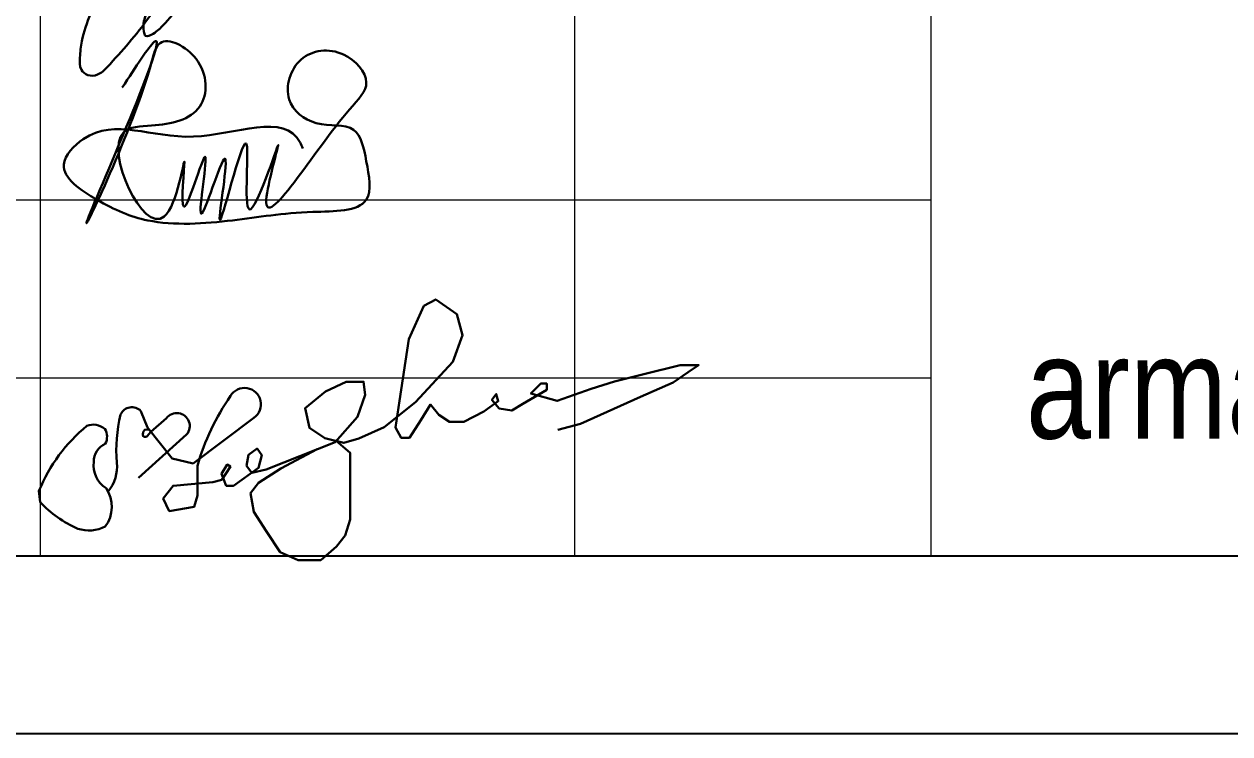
# Model space of a CAD drawing. Header units: millimetres. Extents: x -149347 to 251215, y -2929184 to -2541447.
# Drawn here: x 134145 to 137336, y -2639121 to -2637241 of the extents above; entities that cross this region are included whole.
import ezdxf

# ---------------------------------------------------------------- set-up
doc = ezdxf.new("R2010")
doc.units = ezdxf.units.MM
doc.styles.add('style6', font='ARIALN.TTF', dxfattribs={"height": 300})

# ---------------------------------------------------------------- blocks, each defined once
blk = doc.blocks.new('mekteb')
at = {"linetype": 'Continuous', "lineweight": 15}
for p, q in [((124843.3, -1843866.5), (124843.3, -1849366.4)), ((126343.3, -1843866.5), (126343.3, -1849366.4)), ((127343.3, -1843866.5), (127343.3, -1849366.4)), ((120843.4, -1848366.4), (127343.3, -1848366.4)), ((120843.4, -1848866.4), (127343.3, -1848866.4)), ((120843.4, -1849366.4), (139343.2, -1849366.4))]:
    blk.add_line(p, q, dxfattribs=at)
at = {"color": 0, "lineweight": 25, "ltscale": 15}
blk.add_line((101643.2, -1849366.4), (139343.2, -1849366.4), dxfattribs=at)
at = {"color": 0, "lineweight": 25}
blk.add_line((139843.2, -1849866.4), (99643.1, -1849866.4), dxfattribs=at)
at = {"linetype": 'Continuous', "lineweight": 15}
blk.add_lwpolyline([(120843.4, -1849366.4), (139343.2, -1849366.4), (139343.2, -1843866.5), (120843.4, -1843866.5)], close=True, dxfattribs=at)
at = {"lineweight": 30}
for points in [[(125144.6, -1849005.9), (125214.1, -1849093.4), (125272.5, -1849106.9), (125442.8, -1848978.6, 1.24964), (125377.7, -1848917.6, 0.079258), (125284.5, -1849113.6), (125284.5, -1849197.4), (125275.5, -1849228.8), (125205.9, -1849240.8), (125188.7, -1849205.6), (125216.4, -1849169.7), (125327.9, -1849160), (125353.2, -1849153.5), (125377.2, -1849115.9), (125368.6, -1849110.4), (125351.9, -1849136.4), (125365.5, -1849169.9), (125386.3, -1849169.9), (125456.6, -1849119.5), (125465.5, -1849083.8), (125452.4, -1849065.5), (125428.2, -1849082.9), (125422.8, -1849113.8), (125437, -1849133.5), (125477.7, -1849123.7), (125670.9, -1849047.3), (125734, -1848976), (125755.8, -1848914.5), (125751.1, -1848877.5), (125701.9, -1848877.5), (125643.9, -1848904.9), (125586.9, -1848952), (125599.2, -1849006.6), (125642.5, -1849035.8), (125695.2, -1849049.3), (125737.4, -1849037.2), (125809, -1849005.5), (125896.4, -1848934.7), (126001.2, -1848821.7), (126029, -1848746.4), (126012.5, -1848687.7), (125953.7, -1848646.3), (125920.5, -1848664.4), (125878.4, -1848757.7), (125852, -1848931.7), (125840.7, -1849006.1), (125856.5, -1849034.8), (125879.9, -1849034.8), (125911.5, -1848985.1), (125939.1, -1848941.7), (125962.7, -1848970.8), (125992.1, -1848990.4), (126032.1, -1848990.4), (126088.3, -1848961.6), (126128.9, -1848932.3), (126123.2, -1848912.5), (126111.4, -1848928.6), (126131.7, -1848953.1), (126167.1, -1848958.7), (126198.3, -1848939.9), (126265.3, -1848900.3), (126265.3, -1848882.8), (126248.3, -1848882.8), (126220.9, -1848911.1), (126294.5, -1848931.4), (126390.2, -1848897.2), (126455, -1848876.5), (126537.4, -1848856.2), (126639.3, -1848831), (126691.3, -1848831), (126662.4, -1848851), (126620.1, -1848880.2), (126528.4, -1848920), (126360.3, -1848995.4), (126295.9, -1849012.8)], [(125034, -1849185.6, 0.20271), (125058.5, -1849105, -0.083217), (125069.3, -1848969.7, -0.540975), (125125.8, -1848959.9), (125144.6, -1849005.9)], [(125154.2, -1849018), (125197.7, -1848980.1, -1.034501), (125254.5, -1849025.7), (125119.5, -1849147)], [(124993.7, -1849102.7, -0.300634), (125026, -1849051.9, 0.28025), (125024.5, -1849010.1, 0.268779), (124974.7, -1849001.1, 0.122192), (124840.1, -1849183.6), (124843, -1849215.4, 0.09999), (124948.9, -1849290.3, 0.200398), (125026.2, -1849284.1, 0.312914), (125028.5, -1849176.1, -0.293794), (124993.7, -1849102.7)], [(125154.2, -1849018), (125144.1, -1849030, -0.434294), (125132.3, -1849030, -0.160262), (125132.9, -1849018.2), (125136.8, -1849012.5), (125143.6, -1849011.4), (125149.6, -1849012.2)]]:
    blk.add_lwpolyline(points, format="xyb", dxfattribs=at)
blk.add_lwpolyline([(125674, -1849043.8), (125713.6, -1849077.5), (125713.6, -1849121.9), (125713.6, -1849184.8), (125713.6, -1849264.8), (125699.8, -1849309.2), (125675.3, -1849339.9), (125630.8, -1849378.3), (125567.8, -1849378.3), (125517.2, -1849356), (125478.8, -1849297.7), (125443, -1849243.3), (125433.5, -1849190.4), (125456.6, -1849161.2), (125518.7, -1849121.4), (125620.4, -1849067.3)], dxfattribs=at)
for points, knots in [([(125148.8, -1847549.4), (125116.2, -1847597.7), (125052.9, -1847691.3), (124993.7, -1847817.5), (124960.3, -1847910.1), (124954.7, -1847962.6), (124953.3, -1848000.3), (124977.1, -1848020.4), (125008.8, -1848017.7), (125067.3, -1847956.9), (125141.3, -1847870.5), (125228.3, -1847735.3), (125304, -1847625.8), (125354.3, -1847525.5), (125382.9, -1847444), (125386.4, -1847385.3), (125387.3, -1847332.4), (125345.4, -1847313.5), (125292.8, -1847334.7), (125238.2, -1847386.4), (125173, -1847461.4), (125114.6, -1847542.6), (125066.5, -1847619.6), (125041.1, -1847686.6), (125034.9, -1847743), (125034.5, -1847789.8), (125065.7, -1847815.6), (125116.7, -1847793.1), (125157.5, -1847740.5), (125205.2, -1847685.1), (125243.1, -1847657.2), (125245.5, -1847624.8), (125207.3, -1847662.9), (125196.4, -1847700.1), (125159.1, -1847764.9), (125151.8, -1847821.5), (125133.1, -1847861.5), (125132.2, -1847887.3), (125138.4, -1847912.6), (125168.7, -1847897.2), (125212.4, -1847852.5), (125269.1, -1847781.6), (125329.8, -1847717.7), (125357.6, -1847677), (125374.8, -1847654.5), (125376.8, -1847632.4), (125348.2, -1847639.9), (125333.5, -1847670.1), (125313.3, -1847708.5), (125291.6, -1847745.9), (125282.3, -1847778.2), (125273.8, -1847800.6), (125284.5, -1847817.2), (125301.6, -1847816), (125337.4, -1847783), (125370.3, -1847729.6), (125414.7, -1847670), (125426, -1847641.9), (125429.2, -1847614.9), (125400.4, -1847622), (125383.7, -1847645.1), (125359.5, -1847680.7), (125328.4, -1847725.2), (125322.3, -1847771.8), (125315.8, -1847806.8), (125335.8, -1847827.7), (125365.3, -1847814.7), (125405.3, -1847770.1), (125454.4, -1847707.6), (125507.6, -1847632), (125522.2, -1847576.2), (125555.8, -1847546.5), (125539.3, -1847516.5), (125539.9, -1847478.6), (125565, -1847445.2), (125593, -1847425.5), (125626.7, -1847429.1), (125625, -1847447.9), (125624, -1847459)], [0, 0, 0, 0, 33.496667, 64.919698, 80.424452, 89.37392, 95.929397, 100.545896, 105.730752, 112.297616, 147.527421, 173.280387, 204.144189, 224.178603, 238.003441, 252.993619, 259.397865, 265.521752, 275.538902, 290.195711, 308.745472, 332.757742, 347.709231, 361.010782, 373.395509, 380.831222, 386.565847, 393.223047, 409.506941, 425.353489, 434.979045, 436.458376, 440.071449, 453.398233, 468.091627, 479.037609, 486.776194, 492.376752, 494.84575, 498.981676, 506.238381, 535.206392, 548.175622, 557.385775, 563.397453, 564.636539, 568.64233, 575.163643, 584.17996, 593.624175, 599.744091, 603.890724, 606.564468, 609.515996, 612.358556, 634.215419, 646.458386, 651.296069, 654.872092, 658.450424, 664.200858, 672.003001, 683.522818, 694.594426, 699.200829, 702.973563, 708.548492, 714.81026, 738.365849, 753.906674, 767.505787, 771.414259, 777.005788, 784.132745, 792.718098, 799.796942, 803.511627, 808.83793, 808.83793, 808.83793, 808.83793]), ([(125073.7, -1848051.5), (125111.1, -1847993.8), (125277.4, -1847737.4), (124795.6, -1848816), (125121.2, -1848133), (125176.8, -1847895.5), (125314, -1847967.9), (125315.5, -1848131.5), (125181.5, -1848160.8), (124991.5, -1848160.9), (125198.3, -1848607.9), (125262.4, -1848136), (125224.5, -1848509.9), (125340.7, -1848096.6), (125258.1, -1848562.8), (125399.7, -1848091.5), (125307.8, -1848620.7), (125454.6, -1848004.1), (125393.4, -1848572.4), (125555.5, -1848069.7), (125408.1, -1848568.8), (125650.4, -1848165.2), (125784.5, -1848038.5), (125694, -1847935), (125560.7, -1847951.1), (125517.6, -1848088.5), (125614.9, -1848168.5), (125737, -1848145.7), (125759.9, -1848262.7), (125785.2, -1848402.4), (125566, -1848395.7), (125388.3, -1848428.2), (125163.7, -1848443.7), (125015.5, -1848379.3), (124872.6, -1848283.9), (125027.5, -1848118.4), (125247.2, -1848251.1), (125538.4, -1848116.2), (125578.1, -1848216.9), (125580.4, -1848222.6)], [0, 0, 0, 0, 156.012986, 693.805296, 1176.315692, 1234.844091, 1345.32841, 1479.423295, 1624.902064, 1706.031216, 1968.499507, 2131.598371, 2256.385035, 2408.154028, 2568.015144, 2736.215703, 2907.900002, 3134.11478, 3319.706549, 3517.578826, 3674.51346, 4018.630363, 4108.322438, 4209.676572, 4329.44437, 4445.985938, 4547.075384, 4653.434199, 4748.317673, 4856.530617, 5010.254599, 5237.441356, 5475.27363, 5629.356622, 5764.806441, 5854.662805, 6163.92677, 6464.056531, 6482.156005, 6482.156005, 6482.156005, 6482.156005])]:
    blk.add_open_spline(points, degree=3, knots=knots, dxfattribs=at)

msp = doc.modelspace()

# ---------------------------------------------------------------- block references
at = {"lineweight": 15, "xscale": 0.9430204144289575, "yscale": 0.9430204144289575, "zscale": 0.9430204144289575}
msp.add_blockref('mekteb', (16457.85848, -894658.92184), dxfattribs=at)

# ---------------------------------------------------------------- texts
at = {"lineweight": 15, "insert": (136538.57955, -2637618.53945), "char_height": 260, "width": 16702.7405296, "attachment_point": 1, "style": 'style6'}
msp.add_mtext('{\\fArial Narrow|b0|i0|c238|p34;\\H0.96154x;            \\H1.08x;Monolit örtük  tavası Mtv-2,Mtv-1a  \\P   armaturlanma sxeml\\fArial|b0|i0|c238|p34;əri\\fArial Narrow|b0|i0|c238|p34;  v\\fArial|b0|i0|c238|p34;ə\\fArial Narrow|b0|i0|c238|p34;  spesifikasiyası .}', dxfattribs=at)

doc.saveas('drawing.dxf')
